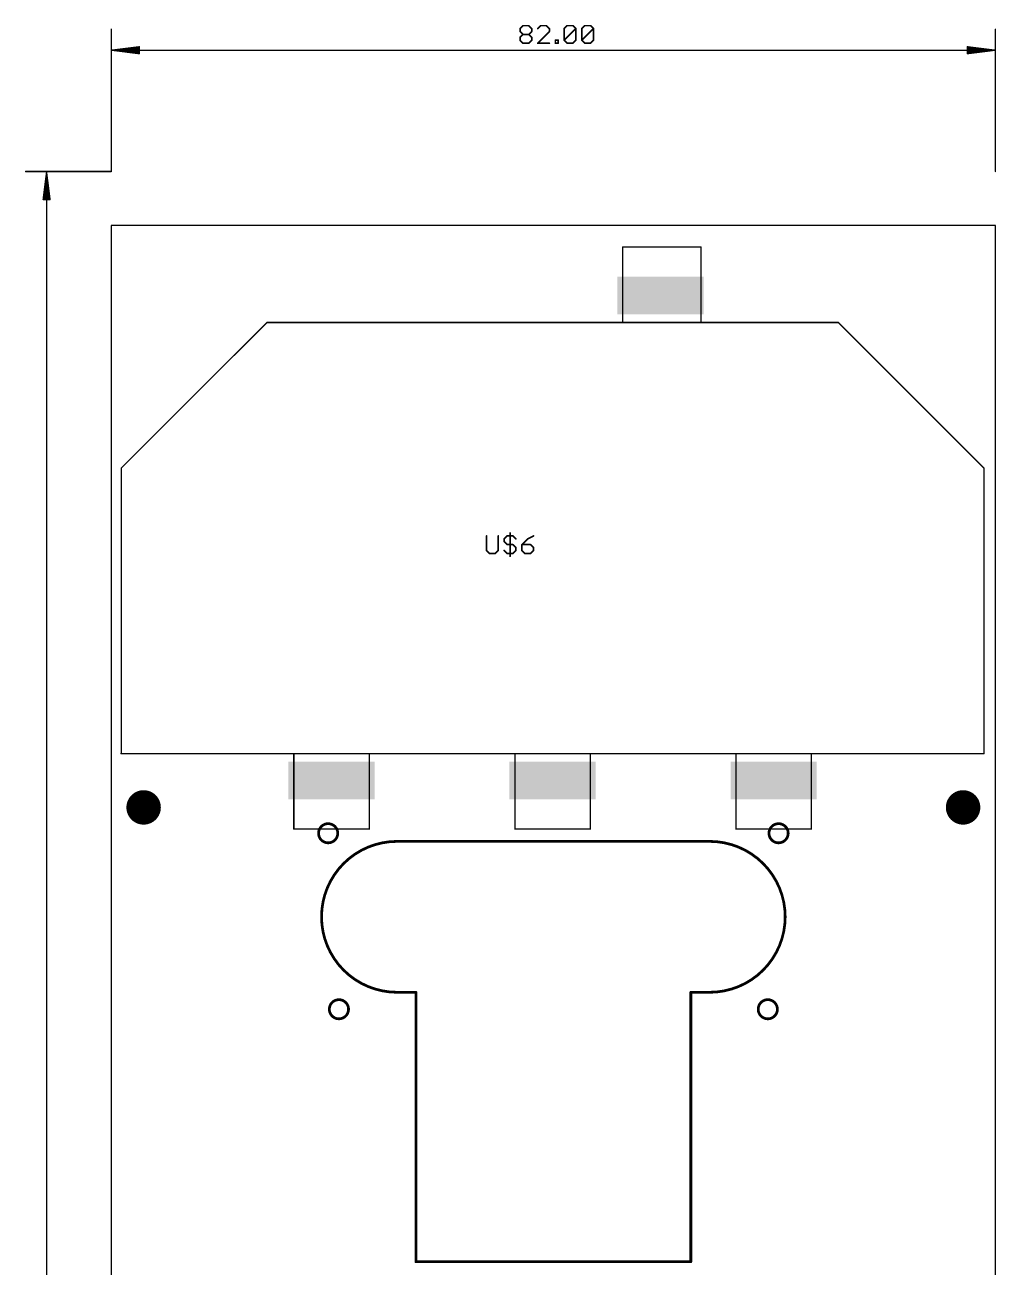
# Model space of a CAD drawing. Extents: x -8 to 182, y -18 to 296.
# Drawn here: x -8 to 82.1, y 181.1 to 296.4 of the extents above; entities that cross this region are included whole.
import ezdxf

# ---------------------------------------------------------------- set-up
doc = ezdxf.new("R2010")
doc.units = 0
for name, color, linetype in [('1', 22, 'CONTINUOUS'), ('18', 82, 'CONTINUOUS'), ('20', 7, 'CONTINUOUS'), ('21', 253, 'CONTINUOUS'), ('23', 7, 'CONTINUOUS'), ('47', 253, 'CONTINUOUS')]:
    doc.layers.add(name, color=color, linetype=linetype)

# ---------------------------------------------------------------- blocks, each defined once
blk = doc.blocks.new('RECT')
blk.add_solid([(-0.5, -0.5), (0.5, -0.5), (-0.5, 0.5), (0.5, 0.5)])
blk = doc.blocks.new('ROUNDV')
at = {"const_width": 0.5}
blk.add_lwpolyline([(0, -0.25, 1), (0, 0.25, 1), (0, -0.25)], format="xyb", dxfattribs=at)

msp = doc.modelspace()

# ---------------------------------------------------------------- linework, layer by layer
at = {"layer": '20'}
for p, q in [((82, 277.8), (0, 277.8)), ((0, 277.8), (0, 0)), ((82, 0), (82, 277.8))]:
    msp.add_line(p, q, dxfattribs=at)
for points, const_width in [([(20.1138, 220.5136, 1), (20.1138, 222.2916, 1), (20.1138, 220.5136)], 0.254), ([(61.8882, 220.5136, 1), (61.8882, 222.2916, 1), (61.8882, 220.5136)], 0.254), ([(26.501, 220.6488, 1), (26.501, 206.6488)], 0.254), ([(26.501, 220.7123, 1), (26.501, 220.5853)], 0.127), ([(26.501, 220.5853, 1), (26.501, 220.7123)], 0.127), ([(55.501, 206.6488, 1), (55.501, 220.6488)], 0.254), ([(55.501, 220.7123, 1), (55.501, 220.5853)], 0.127), ([(55.501, 220.5853, 1), (55.501, 220.7123)], 0.127), ([(26.501, 206.7123, 1), (26.501, 206.5853)], 0.127), ([(26.501, 206.5853, 1), (26.501, 206.7123)], 0.127), ([(28.3145, 206.6488, 1), (28.1875, 206.6488)], 0.127), ([(28.251, 206.5853, 1), (28.251, 206.7123)], 0.127), ([(53.751, 206.7123, 1), (53.751, 206.5853)], 0.127), ([(53.8145, 206.6488, 1), (53.6875, 206.6488)], 0.127), ([(55.501, 206.7123, 1), (55.501, 206.5853)], 0.127), ([(55.501, 206.5853, 1), (55.501, 206.7123)], 0.127), ([(21.1138, 204.1857, 1), (21.1138, 205.9637, 1), (21.1138, 204.1857)], 0.254), ([(60.8882, 204.1857, 1), (60.8882, 205.9637, 1), (60.8882, 204.1857)], 0.254), ([(28.251, 181.7123, 1), (28.251, 181.5853)], 0.127), ([(28.1875, 181.6488, 1), (28.3145, 181.6488)], 0.127), ([(53.6875, 181.6488, 1), (53.8145, 181.6488)], 0.127), ([(53.751, 181.5853, 1), (53.751, 181.7123)], 0.127)]:
    msp.add_lwpolyline(points, format="xyb", dxfattribs=dict(at, const_width=const_width))
at = {"layer": '20', "const_width": 0.254}
for points in [[(26.501, 220.6488), (55.501, 220.6488)], [(28.251, 206.6488), (26.501, 206.6488)], [(28.251, 181.6488), (28.251, 206.6488)], [(53.751, 206.6488), (55.501, 206.6488)], [(53.751, 181.6488), (53.751, 206.6488)], [(28.251, 181.6488), (53.751, 181.6488)]]:
    msp.add_lwpolyline(points, dxfattribs=at)
at = {"layer": '21'}
for points, const_width in [([(47.431, 275.8206, 1), (47.431, 275.7571)], 0.0635), ([(47.4628, 275.7888, 1), (47.3993, 275.7888)], 0.0635), ([(54.7128, 275.7888, 1), (54.6493, 275.7888)], 0.0635), ([(54.681, 275.7571, 1), (54.681, 275.8206)], 0.0635), ([(14.431, 268.8206, 1), (14.431, 268.7571)], 0.0635), ([(14.4535, 268.7664, 1), (14.4085, 268.8113)], 0.0635), ([(47.431, 268.8206, 1), (47.431, 268.7571)], 0.0635), ([(47.3993, 268.7888, 1), (47.4628, 268.7888)], 0.0635), ([(47.431, 268.7571, 1), (47.431, 268.8206)], 0.0635), ([(54.681, 268.8206, 1), (54.681, 268.7571)], 0.0635), ([(54.6493, 268.7888, 1), (54.7128, 268.7888)], 0.0635), ([(54.681, 268.7571, 1), (54.681, 268.8206)], 0.0635), ([(67.4535, 268.8113, 1), (67.4085, 268.7664)], 0.0635), ([(67.431, 268.7571, 1), (67.431, 268.8206)], 0.0635), ([(0.9085, 255.3113, 1), (0.9535, 255.2664)], 0.0635), ([(0.9627, 255.2888, 1), (0.8993, 255.2888)], 0.0635), ([(80.9627, 255.2888, 1), (80.8992, 255.2888)], 0.0635), ([(80.9085, 255.2664, 1), (80.9535, 255.3113)], 0.0635), ([(34.8453, 248.992, 1), (34.7691, 248.992)], 0.0762), ([(35.93, 248.992, 1), (35.8538, 248.992)], 0.0762), ([(36.7155, 249.0301, 1), (36.7155, 248.9539)], 0.0762), ([(36.7425, 248.9651, 1), (36.6886, 249.0189)], 0.0762), ([(37.0248, 249.2632, 1), (36.9486, 249.2632)], 0.0762), ([(37.2848, 249.0189, 1), (37.2309, 248.9651)], 0.0762), ([(37.2579, 248.9539, 1), (37.2579, 249.0301)], 0.0762), ([(39.1832, 248.9579, 1), (39.1491, 249.0261)], 0.0762), ([(36.4174, 248.7478, 1), (36.4713, 248.6939)], 0.0762), ([(36.4713, 248.4766, 1), (36.4174, 248.4227)], 0.0762), ([(36.4825, 248.7208, 1), (36.4063, 248.7208)], 0.0762), ([(36.4063, 248.4497, 1), (36.4825, 248.4497)], 0.0762), ([(36.7155, 248.2166, 1), (36.7155, 248.1404)], 0.0762), ([(36.6886, 248.1516, 1), (36.7425, 248.2054)], 0.0762), ([(37.2848, 248.2054, 1), (37.2309, 248.1516)], 0.0762), ([(37.2579, 248.1404, 1), (37.2579, 248.2166)], 0.0762), ([(37.5671, 247.9073, 1), (37.4909, 247.9073)], 0.0762), ([(37.5021, 248.6939, 1), (37.556, 248.7478)], 0.0762), ([(37.5021, 247.8804, 1), (37.556, 247.9343)], 0.0762), ([(38.1196, 248.1785, 1), (38.0434, 248.1785)], 0.0762), ([(38.0815, 248.2166, 1), (38.0815, 248.1404)], 0.0762), ([(38.0546, 248.2054, 1), (38.1085, 248.1516)], 0.0762), ([(38.6068, 248.7549, 1), (38.6409, 248.6868)], 0.0762), ([(38.6508, 248.6939, 1), (38.5969, 248.7478)], 0.0762), ([(38.9219, 248.2054, 1), (38.8681, 248.1516)], 0.0762), ([(38.895, 248.1404, 1), (38.895, 248.2166)], 0.0762), ([(39.2043, 247.9073, 1), (39.1281, 247.9073)], 0.0762), ([(39.1392, 247.8804, 1), (39.1931, 247.9343)], 0.0762), ([(34.8341, 247.6631, 1), (34.7803, 247.6092)], 0.0762), ([(34.7691, 247.6362, 1), (34.8453, 247.6362)], 0.0762), ([(35.0784, 247.4031, 1), (35.0784, 247.3269)], 0.0762), ([(35.0514, 247.3381, 1), (35.1053, 247.392)], 0.0762), ([(35.5938, 247.392, 1), (35.6476, 247.3381)], 0.0762), ([(35.6207, 247.3269, 1), (35.6207, 247.4031)], 0.0762), ([(35.8538, 247.6362, 1), (35.93, 247.6362)], 0.0762), ([(35.9188, 247.6092, 1), (35.8649, 247.6631)], 0.0762), ([(36.4713, 247.6631, 1), (36.4174, 247.6092)], 0.0762), ([(36.7155, 247.4031, 1), (36.7155, 247.3269)], 0.0762), ([(36.6886, 247.3381, 1), (36.7425, 247.392)], 0.0762), ([(36.9486, 247.0938, 1), (37.0248, 247.0938)], 0.0762), ([(37.2309, 247.392, 1), (37.2848, 247.3381)], 0.0762), ([(37.2579, 247.3269, 1), (37.2579, 247.4031)], 0.0762), ([(37.4909, 247.6362, 1), (37.5671, 247.6362)], 0.0762), ([(37.556, 247.6092, 1), (37.5021, 247.6631)], 0.0762), ([(38.1085, 247.6631, 1), (38.0546, 247.6092)], 0.0762), ([(38.0434, 247.6362, 1), (38.1196, 247.6362)], 0.0762), ([(38.3527, 247.4031, 1), (38.3527, 247.3269)], 0.0762), ([(38.3257, 247.3381, 1), (38.3796, 247.392)], 0.0762), ([(38.8681, 247.392, 1), (38.9219, 247.3381)], 0.0762), ([(38.895, 247.3269, 1), (38.895, 247.4031)], 0.0762), ([(39.1281, 247.6362, 1), (39.2043, 247.6362)], 0.0762), ([(39.1931, 247.6092, 1), (39.1392, 247.6631)], 0.0762), ([(0.931, 228.8206, 1), (0.931, 228.7571)], 0.0635), ([(0.8993, 228.7888, 1), (0.9627, 228.7888)], 0.0635), ([(16.931, 228.8206, 1), (16.931, 228.7571)], 0.0635), ([(16.9627, 228.7888, 1), (16.8993, 228.7888)], 0.0635), ([(16.931, 228.7571, 1), (16.931, 228.8206)], 0.0635), ([(23.931, 228.8206, 1), (23.931, 228.7571)], 0.0635), ([(23.9627, 228.7888, 1), (23.8993, 228.7888)], 0.0635), ([(23.931, 228.7571, 1), (23.931, 228.8206)], 0.0635), ([(37.431, 228.8206, 1), (37.431, 228.7571)], 0.0635), ([(37.4628, 228.7888, 1), (37.3993, 228.7888)], 0.0635), ([(37.431, 228.7571, 1), (37.431, 228.8206)], 0.0635), ([(44.431, 228.8206, 1), (44.431, 228.7571)], 0.0635), ([(44.4628, 228.7888, 1), (44.3993, 228.7888)], 0.0635), ([(44.431, 228.7571, 1), (44.431, 228.8206)], 0.0635), ([(57.931, 228.8206, 1), (57.931, 228.7571)], 0.0635), ([(57.9628, 228.7888, 1), (57.8993, 228.7888)], 0.0635), ([(57.931, 228.7571, 1), (57.931, 228.8206)], 0.0635), ([(64.9627, 228.7888, 1), (64.8992, 228.7888)], 0.0635), ([(64.931, 228.8206, 1), (64.931, 228.7571)], 0.0635), ([(64.931, 228.7571, 1), (64.931, 228.8206)], 0.0635), ([(80.8992, 228.7888, 1), (80.9627, 228.7888)], 0.0635), ([(80.931, 228.7571, 1), (80.931, 228.8206)], 0.0635), ([(16.931, 221.8206, 1), (16.931, 221.7571)], 0.0635), ([(16.8993, 221.7888, 1), (16.9627, 221.7888)], 0.0635), ([(23.8993, 221.7888, 1), (23.9627, 221.7888)], 0.0635), ([(23.931, 221.7571, 1), (23.931, 221.8206)], 0.0635), ([(37.431, 221.8206, 1), (37.431, 221.7571)], 0.0635), ([(37.3993, 221.7888, 1), (37.4628, 221.7888)], 0.0635), ([(44.3993, 221.7888, 1), (44.4628, 221.7888)], 0.0635), ([(44.431, 221.7571, 1), (44.431, 221.8206)], 0.0635), ([(57.931, 221.8206, 1), (57.931, 221.7571)], 0.0635), ([(57.8993, 221.7888, 1), (57.9628, 221.7888)], 0.0635), ([(64.8992, 221.7888, 1), (64.9627, 221.7888)], 0.0635), ([(64.931, 221.7571, 1), (64.931, 221.8206)], 0.0635)]:
    msp.add_lwpolyline(points, format="xyb", dxfattribs=dict(at, const_width=const_width))
for points, const_width in [([(47.431, 268.7888), (47.431, 275.7888)], 0.127), ([(47.431, 275.7888), (54.681, 275.7888)], 0.127), ([(54.681, 275.7888), (54.681, 268.7888)], 0.127), ([(14.431, 268.7888), (0.931, 255.2888)], 0.127), ([(47.431, 268.7888), (14.431, 268.7888)], 0.127), ([(54.681, 268.7888), (47.431, 268.7888)], 0.127), ([(67.431, 268.7888), (54.681, 268.7888)], 0.127), ([(80.931, 255.2888), (67.431, 268.7888)], 0.127), ([(0.931, 255.2888), (0.931, 228.7888)], 0.127), ([(80.931, 228.7888), (80.931, 255.2888)], 0.127), ([(34.8072, 248.992), (34.8072, 247.6362)], 0.1524), ([(35.8919, 247.6362), (35.8919, 248.992)], 0.1524), ([(36.4444, 248.7208), (36.7155, 248.992)], 0.1524), ([(36.7155, 248.992), (37.2579, 248.992)], 0.1524), ([(36.9867, 249.2632), (36.9867, 247.0938)], 0.1524), ([(37.2579, 248.992), (37.529, 248.7208)], 0.1524), ([(39.1662, 248.992), (38.6238, 248.7208)], 0.1524), ([(36.4444, 248.4497), (36.4444, 248.7208)], 0.1524), ([(36.7155, 248.1785), (36.4444, 248.4497)], 0.1524), ([(37.2579, 248.1785), (36.7155, 248.1785)], 0.1524), ([(37.529, 247.9073), (37.2579, 248.1785)], 0.1524), ([(37.529, 247.6362), (37.529, 247.9073)], 0.1524), ([(38.6238, 248.7208), (38.0815, 248.1785)], 0.1524), ([(38.0815, 248.1785), (38.0815, 247.6362)], 0.1524), ([(38.895, 248.1785), (38.0815, 248.1785)], 0.1524), ([(39.1662, 247.9073), (38.895, 248.1785)], 0.1524), ([(39.1662, 247.6362), (39.1662, 247.9073)], 0.1524), ([(34.8072, 247.6362), (35.0784, 247.365)], 0.1524), ([(35.0784, 247.365), (35.6207, 247.365)], 0.1524), ([(35.6207, 247.365), (35.8919, 247.6362)], 0.1524), ([(36.4444, 247.6362), (36.7155, 247.365)], 0.1524), ([(36.7155, 247.365), (37.2579, 247.365)], 0.1524), ([(37.2579, 247.365), (37.529, 247.6362)], 0.1524), ([(38.0815, 247.6362), (38.3527, 247.365)], 0.1524), ([(38.3527, 247.365), (38.895, 247.365)], 0.1524), ([(38.895, 247.365), (39.1662, 247.6362)], 0.1524), ([(0.931, 228.7888), (16.931, 228.7888)], 0.127), ([(16.931, 228.7888), (16.931, 221.7888)], 0.127), ([(23.931, 228.7888), (16.931, 228.7888)], 0.127), ([(23.931, 228.7888), (37.431, 228.7888)], 0.127), ([(23.931, 221.7888), (23.931, 228.7888)], 0.127), ([(37.431, 228.7888), (37.431, 221.7888)], 0.127), ([(44.431, 228.7888), (37.431, 228.7888)], 0.127), ([(44.431, 228.7888), (57.931, 228.7888)], 0.127), ([(44.431, 221.7888), (44.431, 228.7888)], 0.127), ([(57.931, 228.7888), (57.931, 221.7888)], 0.127), ([(64.931, 228.7888), (57.931, 228.7888)], 0.127), ([(64.931, 228.7888), (80.931, 228.7888)], 0.127), ([(64.931, 221.7888), (64.931, 228.7888)], 0.127), ([(16.931, 221.7888), (23.931, 221.7888)], 0.127), ([(37.431, 221.7888), (44.431, 221.7888)], 0.127), ([(57.931, 221.7888), (64.931, 221.7888)], 0.127)]:
    msp.add_lwpolyline(points, dxfattribs=dict(at, const_width=const_width))
at = {"layer": '23'}
msp.add_point((0.931, 228.7888), dxfattribs=at)
at = {"layer": '47'}
for points, const_width in [([(37.9085, 296.0565), (38.1797, 296.3277)], 0.1524), ([(38.1797, 296.3277), (38.722, 296.3277)], 0.1524), ([(38.722, 296.3277), (38.9932, 296.0565)], 0.1524), ([(39.8168, 296.3277), (39.5457, 296.0565)], 0.1524), ([(40.3592, 296.3277), (39.8168, 296.3277)], 0.1524), ([(40.6303, 296.0565), (40.3592, 296.3277)], 0.1524), ([(42.0014, 296.0565), (42.2726, 296.3277)], 0.1524), ([(42.2726, 296.3277), (42.8149, 296.3277)], 0.1524), ([(42.8149, 296.3277), (43.0861, 296.0565)], 0.1524), ([(43.6386, 296.0565), (43.9097, 296.3277)], 0.1524), ([(43.9097, 296.3277), (44.4521, 296.3277)], 0.1524), ([(44.4521, 296.3277), (44.7232, 296.0565)], 0.1524), ([(0.001, 282.7988), (0.001, 296)], 0.13), ([(37.9085, 295.7854), (37.9085, 296.0565)], 0.1524), ([(38.1797, 295.5142), (37.9085, 295.7854)], 0.1524), ([(37.9085, 295.243), (38.1797, 295.5142)], 0.1524), ([(37.9085, 294.9719), (37.9085, 295.243)], 0.1524), ([(38.1797, 295.5142), (38.722, 295.5142)], 0.1524), ([(38.9932, 295.7854), (38.722, 295.5142)], 0.1524), ([(38.722, 295.5142), (38.9932, 295.243)], 0.1524), ([(38.9932, 296.0565), (38.9932, 295.7854)], 0.1524), ([(38.9932, 295.243), (38.9932, 294.9719)], 0.1524), ([(39.5457, 294.7007), (40.6303, 295.7854)], 0.1524), ([(40.6303, 295.7854), (40.6303, 296.0565)], 0.1524), ([(42.0014, 294.9719), (42.0014, 296.0565)], 0.1524), ([(42.0014, 294.9719), (43.0861, 296.0565)], 0.1524), ([(43.0861, 296.0565), (43.0861, 294.9719)], 0.1524), ([(43.6386, 294.9719), (43.6386, 296.0565)], 0.1524), ([(43.6386, 294.9719), (44.7232, 296.0565)], 0.1524), ([(44.7232, 296.0565), (44.7232, 294.9719)], 0.1524), ([(82.001, 282.7988), (82.001, 296)], 0.13), ([(0.066, 294.05), (2.601, 294.3692)], 0.13), ([(0.066, 294.05), (2.601, 294.31)], 0.13), ([(0.066, 294.05), (2.601, 294.18)], 0.13), ([(0.066, 294.05), (81.936, 294.05)], 0.13), ([(2.601, 293.7308), (0.066, 294.05)], 0.13), ([(2.601, 293.92), (0.066, 294.05)], 0.13), ([(2.601, 293.79), (0.066, 294.05)], 0.13), ([(2.601, 294.3692), (2.601, 293.7308)], 0.13), ([(38.1797, 294.7007), (37.9085, 294.9719)], 0.1524), ([(38.722, 294.7007), (38.1797, 294.7007)], 0.1524), ([(38.9932, 294.9719), (38.722, 294.7007)], 0.1524), ([(40.6303, 294.7007), (39.5457, 294.7007)], 0.1524), ([(41.1828, 294.7007), (41.1828, 294.9719)], 0.1524), ([(41.1828, 294.9719), (41.454, 294.9719)], 0.1524), ([(41.454, 294.7007), (41.1828, 294.7007)], 0.1524), ([(41.454, 294.9719), (41.454, 294.7007)], 0.1524), ([(42.2726, 294.7007), (42.0014, 294.9719)], 0.1524), ([(42.8149, 294.7007), (42.2726, 294.7007)], 0.1524), ([(43.0861, 294.9719), (42.8149, 294.7007)], 0.1524), ([(43.9097, 294.7007), (43.6386, 294.9719)], 0.1524), ([(44.4521, 294.7007), (43.9097, 294.7007)], 0.1524), ([(44.7232, 294.9719), (44.4521, 294.7007)], 0.1524), ([(81.936, 294.05), (79.401, 294.3692)], 0.13), ([(79.401, 294.3692), (79.401, 293.7308)], 0.13), ([(81.936, 294.05), (79.401, 294.31)], 0.13), ([(81.936, 294.05), (79.401, 294.18)], 0.13), ([(79.401, 293.7308), (81.936, 294.05)], 0.13), ([(79.401, 293.92), (81.936, 294.05)], 0.13), ([(79.401, 293.79), (81.936, 294.05)], 0.13), ([(0.001, 282.7988), (-7.95, 282.7988)], 0.13), ([(-6, 282.7338), (-6.3192, 280.1988)], 0.13), ([(-6, 282.7338), (-6.26, 280.1988)], 0.13), ([(-6, 282.7338), (-6.13, 280.1988)], 0.13), ([(-6.0003, 0.0642), (-6, 282.7338)], 0.13), ([(-5.6808, 280.1988), (-6, 282.7338)], 0.13), ([(-5.87, 280.1988), (-6, 282.7338)], 0.13), ([(-5.74, 280.1988), (-6, 282.7338)], 0.13), ([(-6.3192, 280.1988), (-5.6808, 280.1988)], 0.13)]:
    msp.add_lwpolyline(points, dxfattribs=dict(at, const_width=const_width))
for points, const_width in [([(38.1797, 296.3658, 1), (38.1797, 296.2896)], 0.0762), ([(38.2066, 296.3007, 1), (38.1527, 296.3546)], 0.0762), ([(38.7489, 296.3546, 1), (38.6951, 296.3007)], 0.0762), ([(38.722, 296.2896, 1), (38.722, 296.3658)], 0.0762), ([(39.8168, 296.3658, 1), (39.8168, 296.2896)], 0.0762), ([(39.8438, 296.3007, 1), (39.7899, 296.3546)], 0.0762), ([(40.3861, 296.3546, 1), (40.3322, 296.3007)], 0.0762), ([(40.3592, 296.2896, 1), (40.3592, 296.3658)], 0.0762), ([(42.2726, 296.3658, 1), (42.2726, 296.2896)], 0.0762), ([(42.2995, 296.3007, 1), (42.2456, 296.3546)], 0.0762), ([(42.8418, 296.3546, 1), (42.788, 296.3007)], 0.0762), ([(42.8149, 296.2896, 1), (42.8149, 296.3658)], 0.0762), ([(43.9097, 296.3658, 1), (43.9097, 296.2896)], 0.0762), ([(43.9367, 296.3007, 1), (43.8828, 296.3546)], 0.0762), ([(44.479, 296.3546, 1), (44.4251, 296.3007)], 0.0762), ([(44.4521, 296.2896, 1), (44.4521, 296.3658)], 0.0762), ([(0.0335, 296, 1), (-0.0315, 296)], 0.065), ([(37.9466, 296.0565, 1), (37.8704, 296.0565)], 0.0762), ([(37.8816, 296.0835, 1), (37.9355, 296.0296)], 0.0762), ([(37.9355, 295.8123, 1), (37.8816, 295.7584)], 0.0762), ([(37.8704, 295.7854, 1), (37.9466, 295.7854)], 0.0762), ([(37.9466, 295.243, 1), (37.8704, 295.243)], 0.0762), ([(37.8816, 295.27, 1), (37.9355, 295.2161)], 0.0762), ([(38.1797, 295.5523, 1), (38.1797, 295.4761)], 0.0762), ([(38.2066, 295.4873, 1), (38.1527, 295.5411)], 0.0762), ([(38.1527, 295.4873, 1), (38.2066, 295.5411)], 0.0762), ([(38.749, 295.5411, 1), (38.6951, 295.4873)], 0.0762), ([(38.6951, 295.5411, 1), (38.749, 295.4873)], 0.0762), ([(38.722, 295.4761, 1), (38.722, 295.5523)], 0.0762), ([(39.0313, 296.0565, 1), (38.9551, 296.0565)], 0.0762), ([(38.9551, 295.7854, 1), (39.0313, 295.7854)], 0.0762), ([(39.0313, 295.243, 1), (38.9551, 295.243)], 0.0762), ([(38.9662, 296.0296, 1), (39.0201, 296.0835)], 0.0762), ([(39.0201, 295.7584, 1), (38.9662, 295.8123)], 0.0762), ([(38.9662, 295.2161, 1), (39.0201, 295.27)], 0.0762), ([(39.5187, 296.0835, 1), (39.5726, 296.0296)], 0.0762), ([(40.6684, 296.0565, 1), (40.5922, 296.0565)], 0.0762), ([(40.5922, 295.7854, 1), (40.6684, 295.7854)], 0.0762), ([(40.6034, 296.0296, 1), (40.6573, 296.0835)], 0.0762), ([(40.6573, 295.7584, 1), (40.6034, 295.8123)], 0.0762), ([(42.0395, 296.0565, 1), (41.9633, 296.0565)], 0.0762), ([(41.9745, 296.0835, 1), (42.0283, 296.0296)], 0.0762), ([(43.1242, 296.0565, 1), (43.048, 296.0565)], 0.0762), ([(43.113, 296.0296, 1), (43.0591, 296.0835)], 0.0762), ([(43.0591, 296.0296, 1), (43.113, 296.0835)], 0.0762), ([(43.6116, 296.0835, 1), (43.6655, 296.0296)], 0.0762), ([(43.6767, 296.0565, 1), (43.6005, 296.0565)], 0.0762), ([(44.7613, 296.0565, 1), (44.6851, 296.0565)], 0.0762), ([(44.7502, 296.0296, 1), (44.6963, 296.0835)], 0.0762), ([(44.6963, 296.0296, 1), (44.7502, 296.0835)], 0.0762), ([(82.0335, 296, 1), (81.9685, 296)], 0.065), ([(0.066, 294.0825, 1), (0.066, 294.0175)], 0.065), ([(0.0701, 294.0822, 1), (0.0619, 294.0178)], 0.065), ([(0.0643, 294.0825, 1), (0.0677, 294.0175)], 0.065), ([(0.0677, 294.0825, 1), (0.0643, 294.0175)], 0.065), ([(0.0693, 294.0823, 1), (0.0627, 294.0177)], 0.065), ([(0.0627, 294.0823, 1), (0.0693, 294.0177)], 0.065), ([(0.0619, 294.0822, 1), (0.0701, 294.0178)], 0.065), ([(2.6335, 294.3692, 1), (2.5685, 294.3692)], 0.065), ([(2.6051, 294.337, 1), (2.5969, 294.4015)], 0.065), ([(2.6043, 294.2777, 1), (2.5977, 294.3423)], 0.065), ([(2.6027, 294.1475, 1), (2.5993, 294.2125)], 0.065), ([(2.5993, 293.8875, 1), (2.6027, 293.9525)], 0.065), ([(37.9355, 294.9988, 1), (37.8816, 294.9449)], 0.0762), ([(37.8704, 294.9719, 1), (37.9466, 294.9719)], 0.0762), ([(38.1797, 294.7388, 1), (38.1797, 294.6626)], 0.0762), ([(38.1527, 294.6738, 1), (38.2066, 294.7276)], 0.0762), ([(38.6951, 294.7276, 1), (38.7489, 294.6738)], 0.0762), ([(38.722, 294.6626, 1), (38.722, 294.7388)], 0.0762), ([(38.9551, 294.9719, 1), (39.0313, 294.9719)], 0.0762), ([(39.0201, 294.9449, 1), (38.9662, 294.9988)], 0.0762), ([(39.5457, 294.7388, 1), (39.5457, 294.6626)], 0.0762), ([(39.5187, 294.7276, 1), (39.5726, 294.6738)], 0.0762), ([(40.6303, 294.6626, 1), (40.6303, 294.7388)], 0.0762), ([(41.2209, 294.9719, 1), (41.1447, 294.9719)], 0.0762), ([(41.1828, 295.01, 1), (41.1828, 294.9338)], 0.0762), ([(41.1828, 294.7388, 1), (41.1828, 294.6626)], 0.0762), ([(41.1447, 294.7007, 1), (41.2209, 294.7007)], 0.0762), ([(41.4921, 294.9719, 1), (41.4159, 294.9719)], 0.0762), ([(41.4159, 294.7007, 1), (41.4921, 294.7007)], 0.0762), ([(41.454, 294.9338, 1), (41.454, 295.01)], 0.0762), ([(41.454, 294.6626, 1), (41.454, 294.7388)], 0.0762), ([(42.0283, 294.9988, 1), (41.9745, 294.9449)], 0.0762), ([(41.9745, 294.9988, 1), (42.0283, 294.9449)], 0.0762), ([(41.9633, 294.9719, 1), (42.0395, 294.9719)], 0.0762), ([(42.2726, 294.7388, 1), (42.2726, 294.6626)], 0.0762), ([(42.2456, 294.6738, 1), (42.2995, 294.7276)], 0.0762), ([(42.788, 294.7276, 1), (42.8418, 294.6738)], 0.0762), ([(42.8149, 294.6626, 1), (42.8149, 294.7388)], 0.0762), ([(43.048, 294.9719, 1), (43.1242, 294.9719)], 0.0762), ([(43.113, 294.9449, 1), (43.0591, 294.9988)], 0.0762), ([(43.6655, 294.9988, 1), (43.6116, 294.9449)], 0.0762), ([(43.6116, 294.9988, 1), (43.6655, 294.9449)], 0.0762), ([(43.6005, 294.9719, 1), (43.6767, 294.9719)], 0.0762), ([(43.9097, 294.7388, 1), (43.9097, 294.6626)], 0.0762), ([(43.8828, 294.6738, 1), (43.9367, 294.7276)], 0.0762), ([(44.4251, 294.7276, 1), (44.479, 294.6738)], 0.0762), ([(44.4521, 294.6626, 1), (44.4521, 294.7388)], 0.0762), ([(44.6851, 294.9719, 1), (44.7613, 294.9719)], 0.0762), ([(44.7502, 294.9449, 1), (44.6963, 294.9988)], 0.0762), ([(79.4051, 294.4015, 1), (79.3969, 294.337)], 0.065), ([(79.4335, 294.3692, 1), (79.3685, 294.3692)], 0.065), ([(79.4043, 294.3423, 1), (79.3977, 294.2777)], 0.065), ([(79.4027, 294.2125, 1), (79.3993, 294.1475)], 0.065), ([(79.3993, 293.9525, 1), (79.4027, 293.8875)], 0.065), ([(81.9401, 294.0178, 1), (81.9319, 294.0822)], 0.065), ([(81.9319, 294.0178, 1), (81.9401, 294.0822)], 0.065), ([(81.9393, 294.0177, 1), (81.9327, 294.0823)], 0.065), ([(81.9327, 294.0177, 1), (81.9393, 294.0823)], 0.065), ([(81.9343, 294.0175, 1), (81.9377, 294.0825)], 0.065), ([(81.9377, 294.0175, 1), (81.9343, 294.0825)], 0.065), ([(81.936, 294.0175, 1), (81.936, 294.0825)], 0.065), ([(2.5685, 293.7308, 1), (2.6335, 293.7308)], 0.065), ([(2.5969, 293.6985, 1), (2.6051, 293.763)], 0.065), ([(2.5977, 293.7577, 1), (2.6043, 293.8223)], 0.065), ([(79.3977, 293.8223, 1), (79.4043, 293.7577)], 0.065), ([(79.3969, 293.763, 1), (79.4051, 293.6985)], 0.065), ([(79.3685, 293.7308, 1), (79.4335, 293.7308)], 0.065), ([(-7.95, 282.8313, 1), (-7.95, 282.7663)], 0.065), ([(-5.9675, 282.7322, 1), (-6.0325, 282.7355)], 0.065), ([(-5.9675, 282.7355, 1), (-6.0325, 282.7322)], 0.065), ([(-5.9675, 282.7338, 1), (-6.0325, 282.7338)], 0.065), ([(-5.9678, 282.7379, 1), (-6.0322, 282.7298)], 0.065), ([(-5.9677, 282.7371, 1), (-6.0323, 282.7305)], 0.065), ([(-5.9677, 282.7305, 1), (-6.0323, 282.7371)], 0.065), ([(-5.9678, 282.7298, 1), (-6.0322, 282.7379)], 0.065), ([(-0.0315, 282.7988, 1), (0.0335, 282.7988)], 0.065), ([(0.001, 282.7663, 1), (0.001, 282.8313)], 0.065), ([(81.9685, 282.7988, 1), (82.0335, 282.7988)], 0.065), ([(-6.3515, 280.2029, 1), (-6.287, 280.1948)], 0.065), ([(-6.3192, 280.2313, 1), (-6.3192, 280.1663)], 0.065), ([(-6.2923, 280.2021, 1), (-6.2277, 280.1955)], 0.065), ([(-6.1625, 280.2005, 1), (-6.0975, 280.1972)], 0.065), ([(-5.9025, 280.1972, 1), (-5.8375, 280.2005)], 0.065), ([(-5.7723, 280.1955, 1), (-5.7077, 280.2021)], 0.065), ([(-5.713, 280.1948, 1), (-5.6485, 280.2029)], 0.065), ([(-5.6808, 280.1663, 1), (-5.6808, 280.2313)], 0.065)]:
    msp.add_lwpolyline(points, format="xyb", dxfattribs=dict(at, const_width=const_width))

# ---------------------------------------------------------------- block references
at = {"layer": '1', "xscale": 8, "yscale": 3.5}
for p in [(50.931, 271.2888), (20.431, 226.2888), (40.931, 226.2888), (61.431, 226.2888)]:
    msp.add_blockref('RECT', p, dxfattribs=at)
at = {"layer": '18', "xscale": 3.196, "yscale": 3.196}
for p in [(3, 223.8), (3, 223.8), (79, 223.8), (79, 223.8)]:
    msp.add_blockref('ROUNDV', p, dxfattribs=at)

doc.saveas('drawing.dxf')
